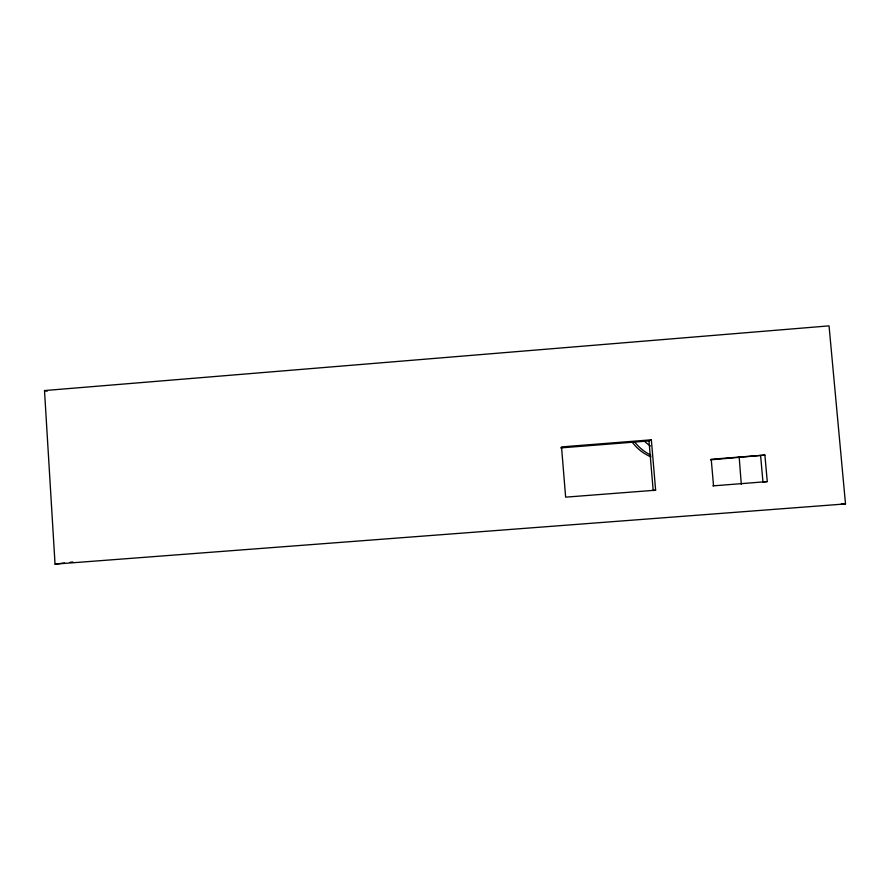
<?xml version="1.0" encoding="UTF-8"?>
<svg xmlns="http://www.w3.org/2000/svg" width="890" height="890" viewBox="0 0 890 890"><rect width="100%" height="100%" fill="white"/><g stroke="black" fill="none" stroke-linecap="round" stroke-linejoin="round"><path stroke-width="1.33" d="M648.988 440.928L651.346 439.816L655.63 490.201L653.182 490.501L648.988 440.928L560.655 447.904M710.565 459.841L764.888 455.068L767.269 481.59L764.043 481.913M55.047 564.126L845.5 503.918L829.046 325.874L44.5 390.565L55.047 564.126L64.614 562.958M70.088 562.302L72.824 561.968M651.346 439.816L561.534 446.902L565.628 497.154L655.63 490.201M764.888 455.068L711.221 459.251L713.535 485.74M712.834 485.896L767.269 481.59M841.361 503.94L845.5 503.918M44.5 390.565L47.203 391.2M760.639 455.936L762.964 482.024M739.156 456.793L741.292 484.394M651.08 456.937A45.045 44.6 16.4 0 1 631.856 441.663M650.824 455.113A45.668 45.223 16.3 0 1 634.559 441.796M650.434 445.957A37.803 37.436 16.3 0 1 644.616 441.362"/></g></svg>
